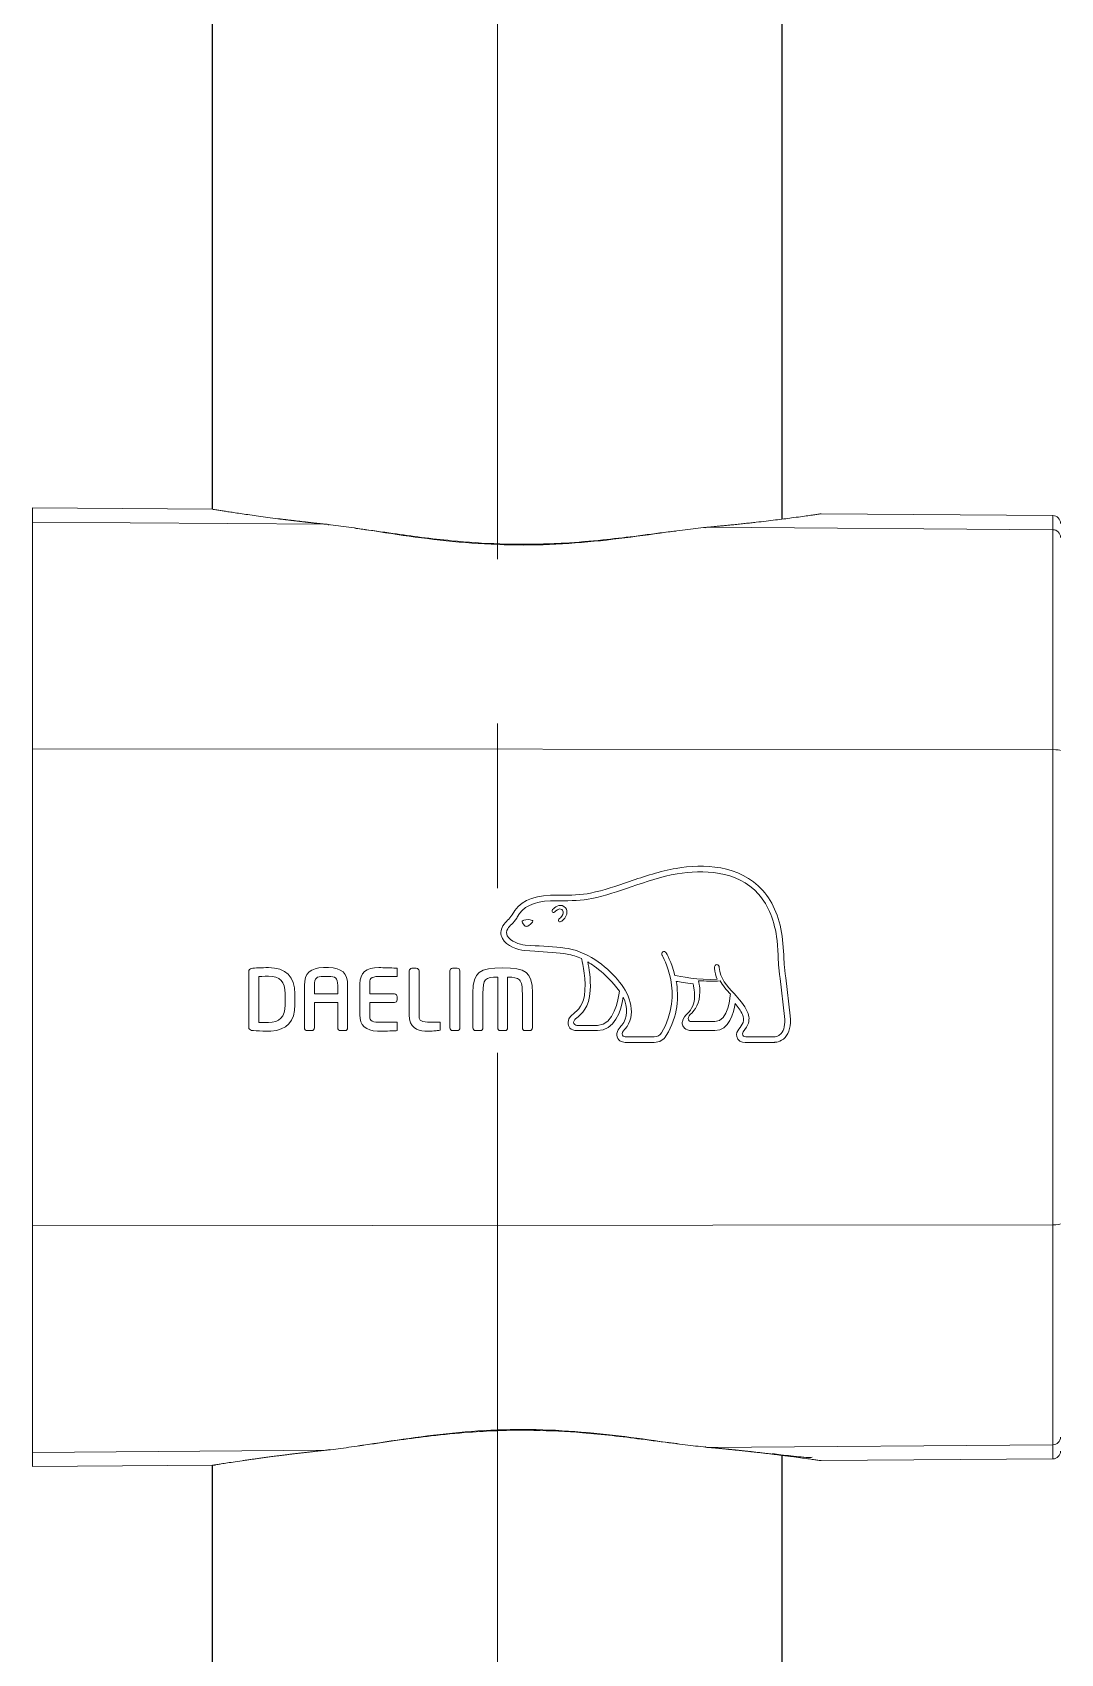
# Model space of a CAD drawing. Extents: x 0 to 3160, y 0 to 2315.
# Drawn here: x 1114.4 to 1154, y 790.5 to 853.1 of the extents above; entities that cross this region are included whole.
import ezdxf

# ---------------------------------------------------------------- set-up
doc = ezdxf.new("R2010")
doc.units = 0
doc.header["$LTSCALE"] = 4
doc.header["$MEASUREMENT"] = 0
doc.linetypes.add('CENTER2', pattern=[28.575, 19.05, -3.175, 3.175, -3.175])
doc.layers.add('1', color=7, linetype='CONTINUOUS', true_color=0xffffff)
doc.layers.add('Cneter', color=1, linetype='CENTER2', lineweight=13)
doc.layers.add('DEF_LAYER_ASSEM_MEMBER', color=7, linetype='CONTINUOUS')
doc.layers.add('Layer 1', color=7, linetype='CONTINUOUS')

msp = doc.modelspace()

# ---------------------------------------------------------------- linework, layer by layer
at = {"layer": '1', "color": 7, "linetype": 'Continuous', "lineweight": 18}
for p, q in [((1121.304, 834.701), (1114.352, 834.753)), ((1153.752, 834.455), (1144.802, 834.523)), ((1114.352, 797.758), (1121.304, 797.81)), ((1144.802, 797.988), (1153.752, 798.056))]:
    msp.add_line(p, q, dxfattribs=at)
at = {"layer": '1', "color": 7, "linetype": 'Continuous', "lineweight": 13}
for p, q in [((1114.352, 834.753), (1114.352, 834.208)), ((1125.664, 834.123), (1114.352, 834.208)), ((1114.352, 834.208), (1114.352, 825.461)), ((1153.752, 833.912), (1140.458, 834.012)), ((1153.752, 834.455), (1153.752, 833.912)), ((1153.752, 833.912), (1153.752, 825.425)), ((1153.752, 825.425), (1114.352, 825.461)), ((1114.352, 825.461), (1114.352, 807.05)), ((1153.752, 825.425), (1153.752, 807.085)), ((1153.752, 807.085), (1114.352, 807.05)), ((1114.352, 807.05), (1114.352, 798.303)), ((1153.752, 807.085), (1153.752, 798.599)), ((1114.352, 798.303), (1125.664, 798.388)), ((1114.352, 797.758), (1114.352, 798.303)), ((1140.458, 798.499), (1153.752, 798.599)), ((1153.752, 798.056), (1153.752, 798.599))]:
    msp.add_line(p, q, dxfattribs=at)
at = {"layer": '1', "color": 7, "linetype": 'Continuous', "lineweight": 18}
for centre, start, end in [((1153.749, 834.155), 0, 89.56667), ((1153.749, 798.356), 270.43333, 0)]:
    msp.add_arc(centre, 0.3, start, end, dxfattribs=at)
for centre, major_axis, ratio, start_param, end_param in [((1125.66, 833.626), (0.052, 0.497), 0.626805, 5.968865, 6.435324), ((1140.455, 833.515), (0.044, -0.498), 0.628734, 2.989147, 3.431503), ((1125.66, 798.885), (0.052, -0.497), 0.626805, 6.131047, 6.598723), ((1140.455, 798.996), (-0.044, -0.498), 0.628734, 5.97022, 6.435631)]:
    msp.add_ellipse(centre, major_axis=major_axis, ratio=ratio, start_param=start_param, end_param=end_param, dxfattribs=at)
at = {"layer": '1', "color": 7, "linetype": 'Continuous', "lineweight": 13}
for centre, major_axis, ratio, start_param, end_param in [((1153.749, 833.614), (0.3, 0), 0.993003, 0, 1.563233), ((1153.749, 825.39), (0.3, 0), 0.118089, 0, 1.563233), ((1153.749, 807.121), (0.3, 0), 0.118089, 4.719952, 6.283185), ((1153.749, 798.897), (-0.3, 0), 0.993003, 1.578359, 3.141593)]:
    msp.add_ellipse(centre, major_axis=major_axis, ratio=ratio, start_param=start_param, end_param=end_param, dxfattribs=at)
for points, knots in [([(1125.664, 834.123), (1125.649, 834.124), (1125.62, 834.127), (1125.576, 834.132), (1125.532, 834.137), (1125.489, 834.141), (1125.445, 834.146), (1125.402, 834.151), (1125.359, 834.155), (1125.316, 834.16), (1125.274, 834.164), (1125.231, 834.169), (1125.189, 834.174), (1125.147, 834.178), (1125.105, 834.183), (1125.064, 834.188), (1125.022, 834.192), (1124.981, 834.197), (1124.94, 834.202), (1124.899, 834.206), (1124.858, 834.211), (1124.818, 834.216), (1124.778, 834.22), (1124.738, 834.225), (1124.698, 834.23), (1124.658, 834.234), (1124.618, 834.239), (1124.579, 834.244), (1124.54, 834.248), (1124.501, 834.253), (1124.462, 834.258), (1124.424, 834.262), (1124.386, 834.267), (1124.347, 834.271), (1124.309, 834.276), (1124.272, 834.281), (1124.234, 834.285), (1124.197, 834.29), (1124.16, 834.294), (1124.123, 834.299), (1124.086, 834.304), (1124.049, 834.308), (1124.013, 834.313), (1123.977, 834.317), (1123.941, 834.322), (1123.905, 834.326), (1123.869, 834.331), (1123.71, 834.351), (1123.437, 834.387), (1123.076, 834.436), (1122.745, 834.482), (1122.447, 834.525), (1122.181, 834.565), (1121.949, 834.599), (1121.752, 834.63), (1121.571, 834.658), (1121.423, 834.681), (1121.325, 834.697), (1121.303, 834.701), (1121.303, 834.701), (1121.303, 834.701)], [0, 0, 0, 0, 0.005431, 0.01086, 0.016286, 0.02171, 0.027132, 0.032552, 0.03797, 0.043386, 0.0488, 0.054214, 0.059625, 0.065036, 0.070445, 0.075854, 0.081261, 0.086668, 0.092074, 0.09748, 0.102885, 0.10829, 0.113695, 0.1191, 0.124505, 0.129911, 0.135316, 0.140723, 0.14613, 0.151537, 0.156946, 0.162355, 0.167766, 0.173178, 0.178591, 0.184006, 0.189422, 0.194841, 0.200261, 0.205683, 0.211107, 0.216533, 0.221962, 0.227393, 0.232827, 0.238264, 0.243704, 0.249146, 0.311796, 0.374259, 0.436725, 0.499386, 0.561894, 0.6242, 0.686494, 0.748965, 0.832367, 0.915531, 0.99891, 1, 1, 1, 1]), ([(1144.803, 834.523), (1144.803, 834.523), (1144.782, 834.52), (1144.686, 834.506), (1144.525, 834.483), (1144.302, 834.451), (1144.018, 834.412), (1143.702, 834.37), (1143.373, 834.327), (1143.045, 834.286), (1142.686, 834.243), (1142.362, 834.205), (1142.088, 834.175), (1141.876, 834.152), (1141.657, 834.128), (1141.481, 834.11), (1141.353, 834.097), (1141.275, 834.089), (1141.196, 834.081), (1141.117, 834.073), (1141.037, 834.066), (1140.956, 834.058), (1140.875, 834.05), (1140.793, 834.042), (1140.71, 834.035), (1140.627, 834.027), (1140.543, 834.019), (1140.487, 834.014), (1140.458, 834.012)], [0, 0, 0, 0, 0.082577, 0.166025, 0.249714, 0.333017, 0.41611, 0.499443, 0.562006, 0.624371, 0.686729, 0.749269, 0.780481, 0.811696, 0.842938, 0.874231, 0.884745, 0.895251, 0.905748, 0.916237, 0.926721, 0.937198, 0.947672, 0.958141, 0.968608, 0.979072, 0.989536, 1, 1, 1, 1]), ([(1140.458, 834.012), (1140.195, 833.984), (1139.668, 833.928), (1138.534, 833.773), (1137.019, 833.559), (1135.076, 833.359), (1133.065, 833.294), (1131.053, 833.391), (1129.111, 833.62), (1127.595, 833.855), (1126.459, 834.027), (1125.929, 834.091), (1125.664, 834.123)], [0, 0, 0, 0, 0.063175, 0.126226, 0.25142, 0.375668, 0.499611, 0.623503, 0.748148, 0.873219, 0.936546, 1, 1, 1, 1]), ([(1125.664, 798.388), (1125.928, 798.42), (1126.455, 798.483), (1127.589, 798.654), (1129.102, 798.89), (1131.042, 799.119), (1133.052, 799.217), (1135.065, 799.152), (1137.01, 798.953), (1138.527, 798.739), (1139.664, 798.583), (1140.193, 798.527), (1140.458, 798.499)], [0, 0, 0, 0, 0.063164, 0.126206, 0.251396, 0.375672, 0.499611, 0.623503, 0.748113, 0.873205, 0.936538, 1, 1, 1, 1]), ([(1121.303, 797.81), (1121.303, 797.81), (1121.303, 797.81), (1121.316, 797.812), (1121.371, 797.821), (1121.462, 797.836), (1121.603, 797.858), (1121.809, 797.89), (1122.095, 797.934), (1122.37, 797.974), (1122.596, 798.007), (1122.749, 798.029), (1122.911, 798.052), (1123.08, 798.075), (1123.257, 798.099), (1123.442, 798.124), (1123.633, 798.149), (1123.788, 798.169), (1123.902, 798.184), (1123.971, 798.193), (1124.04, 798.201), (1124.11, 798.21), (1124.181, 798.219), (1124.253, 798.228), (1124.325, 798.237), (1124.398, 798.246), (1124.472, 798.254), (1124.546, 798.263), (1124.622, 798.272), (1124.698, 798.281), (1124.774, 798.29), (1124.851, 798.299), (1124.93, 798.308), (1125.008, 798.317), (1125.088, 798.326), (1125.168, 798.335), (1125.249, 798.344), (1125.331, 798.353), (1125.413, 798.361), (1125.496, 798.37), (1125.58, 798.379), (1125.636, 798.385), (1125.664, 798.388)], [0, 0, 0, 0, 0.000586, 0.06288, 0.125182, 0.187921, 0.250675, 0.333949, 0.417024, 0.50035, 0.53168, 0.562988, 0.594298, 0.625634, 0.656922, 0.688186, 0.719448, 0.750733, 0.761167, 0.77159, 0.782003, 0.792407, 0.802804, 0.813193, 0.823576, 0.833954, 0.844328, 0.854698, 0.865065, 0.875431, 0.885796, 0.89616, 0.906526, 0.916893, 0.927263, 0.937636, 0.948014, 0.958397, 0.968787, 0.979183, 0.989587, 1, 1, 1, 1]), ([(1140.458, 798.499), (1140.473, 798.498), (1140.502, 798.495), (1140.546, 798.491), (1140.59, 798.487), (1140.633, 798.483), (1140.677, 798.479), (1140.72, 798.475), (1140.762, 798.471), (1140.805, 798.467), (1140.848, 798.463), (1140.89, 798.459), (1140.932, 798.455), (1140.974, 798.451), (1141.016, 798.447), (1141.057, 798.443), (1141.098, 798.439), (1141.14, 798.435), (1141.18, 798.431), (1141.221, 798.427), (1141.262, 798.423), (1141.302, 798.419), (1141.342, 798.415), (1141.382, 798.411), (1141.422, 798.407), (1141.461, 798.403), (1141.501, 798.399), (1141.54, 798.395), (1141.579, 798.391), (1141.618, 798.387), (1141.656, 798.383), (1141.695, 798.379), (1141.733, 798.374), (1141.771, 798.37), (1141.809, 798.366), (1141.846, 798.362), (1141.884, 798.358), (1141.921, 798.354), (1141.958, 798.35), (1141.995, 798.346), (1142.032, 798.342), (1142.068, 798.338), (1142.104, 798.334), (1142.141, 798.33), (1142.176, 798.326), (1142.212, 798.322), (1142.248, 798.318), (1142.339, 798.308), (1142.483, 798.291), (1142.674, 798.269), (1142.857, 798.247), (1143.034, 798.226), (1143.203, 798.205), (1143.363, 798.184), (1143.516, 798.165), (1143.741, 798.136), (1144.014, 798.099), (1144.299, 798.06), (1144.523, 798.028), (1144.684, 798.005), (1144.781, 797.991), (1144.803, 797.988), (1144.803, 797.988), (1144.803, 797.988)], [0, 0, 0, 0, 0.005431, 0.01086, 0.016286, 0.02171, 0.027132, 0.032552, 0.03797, 0.043387, 0.048802, 0.054215, 0.059627, 0.065038, 0.070447, 0.075856, 0.081264, 0.086671, 0.092078, 0.097484, 0.102889, 0.108295, 0.1137, 0.119105, 0.124511, 0.129917, 0.135323, 0.14073, 0.146137, 0.151545, 0.156954, 0.162364, 0.167776, 0.173188, 0.178602, 0.184018, 0.189435, 0.194854, 0.200274, 0.205697, 0.211122, 0.216549, 0.221979, 0.227411, 0.232846, 0.238283, 0.243724, 0.249167, 0.280432, 0.311678, 0.34293, 0.374209, 0.405529, 0.436828, 0.468128, 0.499454, 0.582729, 0.665768, 0.749023, 0.832434, 0.915611, 0.999008, 1, 1, 1, 1])]:
    msp.add_open_spline(points, degree=3, knots=knots, dxfattribs=at)
at = {"layer": '1', "color": 7, "linetype": 'Continuous', "lineweight": 18}
for points, knots in [([(1144.803, 834.523), (1144.772, 834.523), (1144.728, 834.519), (1144.685, 834.51), (1144.672, 834.506)], [0, 0, 0, 0, 0.690849, 1, 1, 1, 1]), ([(1139.193, 833.86), (1139.097, 833.848), (1138.578, 833.786), (1137.651, 833.661), (1136.312, 833.504), (1135.047, 833.396), (1133.713, 833.342), (1132.24, 833.352), (1130.344, 833.484), (1128.558, 833.718), (1127.338, 833.904), (1126.878, 833.959), (1126.794, 833.969)], [0, 0, 0, 0, 0.026037, 0.140192, 0.238096, 0.352541, 0.436015, 0.543434, 0.687077, 0.869956, 0.975914, 1, 1, 1, 1]), ([(1126.94, 798.56), (1127.032, 798.572), (1127.547, 798.641), (1128.469, 798.779), (1129.807, 798.955), (1131.071, 799.083), (1132.404, 799.158), (1133.877, 799.172), (1135.775, 799.07), (1137.562, 798.863), (1138.767, 798.696), (1139.211, 798.649), (1139.279, 798.642)], [0, 0, 0, 0, 0.02512, 0.139908, 0.238386, 0.353523, 0.437469, 0.545493, 0.689903, 0.873786, 0.980347, 1, 1, 1, 1]), ([(1142.915, 798.257), (1143.031, 798.243), (1143.292, 798.211), (1143.685, 798.165), (1144.088, 798.123), (1144.371, 798.103), (1144.445, 798.111), (1144.452, 798.12)], [0, 0, 0, 0, 0.114622, 0.27496, 0.489642, 0.760523, 1, 1, 1, 1]), ([(1121.303, 797.81), (1121.334, 797.811), (1121.378, 797.815), (1121.421, 797.825), (1121.434, 797.829)], [0, 0, 0, 0, 0.687845, 1, 1, 1, 1])]:
    msp.add_open_spline(points, degree=3, knots=knots, dxfattribs=at)
at = {"layer": 'Cneter', "lineweight": 5, "ltscale": 0.5}
msp.add_line((1132.304, 547.027), (1132.304, 1078.455), dxfattribs=at)
at = {"layer": 'DEF_LAYER_ASSEM_MEMBER', "color": 7, "linetype": 'Continuous'}
for p, q in [((1121.304, 834.7), (1121.304, 1036.517)), ((1143.304, 834.319), (1143.304, 976.736)), ((1121.304, 664.117), (1121.304, 797.81)), ((1143.304, 663.779), (1143.304, 798.192))]:
    msp.add_line(p, q, dxfattribs=at)
at = {"layer": 'Layer 1', "lineweight": 18}
for points, knots in [([(1143.607, 815.147), (1143.607, 815.147), (1143.438, 816.62), (1143.438, 816.62), (1143.377, 817.046), (1143.368, 817.277), (1143.358, 817.502), (1143.358, 817.502), (1143.316, 818.084), (1143.316, 818.084), (1143.229, 818.877), (1142.972, 819.517), (1142.553, 819.986), (1141.65, 821.002), (1140.237, 821.013), (1139.211, 820.843), (1138.586, 820.74), (1137.982, 820.534), (1137.399, 820.335), (1136.912, 820.168), (1136.409, 819.996), (1135.902, 819.888), (1135.55, 819.813), (1135.11, 819.811), (1134.722, 819.809), (1134.722, 819.809), (1134.351, 819.804), (1134.351, 819.804), (1133.62, 819.785), (1133.122, 819.533), (1132.872, 819.053), (1132.872, 819.053), (1132.861, 819.032), (1132.861, 819.032), (1132.82, 818.961), (1132.762, 818.902), (1132.701, 818.841), (1132.637, 818.776), (1132.57, 818.709), (1132.519, 818.622), (1132.423, 818.458), (1132.416, 818.291), (1132.497, 818.138), (1132.652, 817.846), (1133.094, 817.688), (1133.358, 817.669), (1133.358, 817.669), (1133.748, 817.645), (1133.748, 817.645), (1134.167, 817.621), (1134.687, 817.591), (1134.994, 817.536), (1135.191, 817.501), (1135.379, 817.439), (1135.555, 817.359), (1135.561, 817.342), (1135.717, 816.771), (1135.686, 816.141), (1135.657, 815.568), (1135.408, 815.368), (1135.225, 815.222), (1135.223, 815.221), (1135.045, 815.081), (1135.033, 814.912), (1135.025, 814.82), (1135.051, 814.737), (1135.106, 814.679), (1135.166, 814.614), (1135.257, 814.582), (1135.375, 814.582), (1135.375, 814.582), (1136.168, 814.582), (1136.168, 814.582), (1136.817, 814.582), (1137.094, 815.34), (1137.162, 815.87), (1137.351, 815.491), (1137.348, 815.063), (1137.105, 814.791), (1137.105, 814.791), (1136.894, 814.595), (1136.915, 814.406), (1136.938, 814.208), (1137.103, 814.13), (1137.235, 814.13), (1137.235, 814.13), (1138.362, 814.13), (1138.362, 814.13), (1138.563, 814.13), (1138.724, 814.221), (1138.827, 814.392), (1139.285, 815.152), (1139.311, 815.901), (1139.209, 816.482), (1139.347, 816.455), (1139.581, 816.414), (1139.862, 816.384), (1139.876, 816.302), (1139.906, 816.126), (1139.906, 816.125), (1139.913, 816.059), (1139.917, 815.998), (1139.917, 815.941), (1139.917, 815.502), (1139.721, 815.313), (1139.609, 815.207), (1139.608, 815.206), (1139.46, 815.055), (1139.445, 814.929), (1139.445, 814.929), (1139.412, 814.799), (1139.523, 814.683), (1139.586, 814.617), (1139.685, 814.582), (1139.82, 814.582), (1139.82, 814.582), (1140.697, 814.582), (1140.697, 814.582), (1141.256, 814.582), (1141.429, 815.274), (1141.485, 815.63), (1141.585, 815.505), (1141.697, 815.351), (1141.765, 815.207), (1141.812, 815.109), (1141.82, 814.999), (1141.788, 814.895), (1141.731, 814.709), (1141.494, 814.577), (1141.543, 814.354), (1141.581, 814.183), (1141.726, 814.13), (1141.873, 814.13), (1141.873, 814.13), (1143, 814.13), (1143, 814.13), (1143.008, 814.13), (1143.236, 814.127), (1143.414, 814.32), (1143.581, 814.501), (1143.646, 814.771), (1143.607, 815.147)], [0, 0, 0, 0, 1, 1, 1, 2, 2, 2, 3, 3, 3, 4, 4, 4, 5, 5, 5, 6, 6, 6, 7, 7, 7, 8, 8, 8, 9, 9, 9, 10, 10, 10, 11, 11, 11, 12, 12, 12, 13, 13, 13, 14, 14, 14, 15, 15, 15, 16, 16, 16, 17, 17, 17, 18, 18, 18, 19, 19, 19, 20, 20, 20, 21, 21, 21, 22, 22, 22, 23, 23, 23, 24, 24, 24, 25, 25, 25, 26, 26, 26, 27, 27, 27, 28, 28, 28, 29, 29, 29, 30, 30, 30, 31, 31, 31, 32, 32, 32, 33, 33, 33, 34, 34, 34, 35, 35, 35, 36, 36, 36, 37, 37, 37, 38, 38, 38, 39, 39, 39, 40, 40, 40, 41, 41, 41, 42, 42, 42, 43, 43, 43, 44, 44, 44, 45, 45, 45, 46, 46, 46, 47, 47, 47, 47]), ([(1143.258, 814.469), (1143.147, 814.347), (1143.008, 814.345), (1143.001, 814.345), (1143.001, 814.345), (1141.894, 814.345), (1141.894, 814.345), (1141.826, 814.345), (1141.773, 814.373), (1141.773, 814.452), (1141.774, 814.568), (1141.924, 814.663), (1141.979, 814.813), (1142.037, 814.972), (1142.034, 815.145), (1141.961, 815.3), (1141.831, 815.577), (1141.635, 815.797), (1141.446, 816.008), (1141.177, 816.31), (1140.89, 816.6), (1140.868, 817.013), (1140.864, 817.072), (1140.84, 817.13), (1140.78, 817.128), (1140.72, 817.124), (1140.68, 817.072), (1140.685, 816.996), (1140.697, 816.836), (1140.736, 816.694), (1140.792, 816.563), (1140.064, 816.531), (1139.333, 816.675), (1139.16, 816.712), (1139.032, 817.233), (1138.822, 817.571), (1138.818, 817.578), (1138.787, 817.63), (1138.732, 817.647), (1138.69, 817.622), (1138.647, 817.596), (1138.638, 817.535), (1138.668, 817.484), (1138.678, 817.469), (1139.543, 815.998), (1138.641, 814.503), (1138.577, 814.395), (1138.487, 814.345), (1138.362, 814.345), (1138.362, 814.345), (1137.239, 814.345), (1137.239, 814.345), (1137.192, 814.345), (1137.123, 814.377), (1137.123, 814.453), (1137.123, 814.531), (1137.233, 814.648), (1137.233, 814.648), (1137.685, 815.151), (1137.455, 815.939), (1137.02, 816.458), (1136.599, 816.96), (1135.912, 817.592), (1135.032, 817.748), (1134.713, 817.805), (1134.185, 817.835), (1133.76, 817.86), (1133.76, 817.86), (1133.373, 817.883), (1133.373, 817.883), (1133.157, 817.899), (1132.798, 818.031), (1132.688, 818.239), (1132.642, 818.325), (1132.648, 818.415), (1132.706, 818.513), (1132.743, 818.577), (1132.798, 818.632), (1132.856, 818.69), (1132.924, 818.759), (1132.994, 818.829), (1133.049, 818.925), (1133.049, 818.925), (1133.065, 818.954), (1133.065, 818.954), (1133.276, 819.358), (1133.71, 819.571), (1134.358, 819.589), (1134.358, 819.589), (1134.722, 819.593), (1134.722, 819.593), (1135.121, 819.595), (1135.574, 819.598), (1135.948, 819.677), (1136.468, 819.789), (1136.977, 819.962), (1137.469, 820.131), (1138.045, 820.328), (1138.639, 820.531), (1139.247, 820.631), (1140.219, 820.792), (1141.552, 820.785), (1142.391, 819.843), (1142.779, 819.407), (1143.018, 818.808), (1143.1, 818.06), (1143.1, 818.06), (1143.141, 817.492), (1143.141, 817.492), (1143.151, 817.263), (1143.162, 817.026), (1143.222, 816.59), (1143.222, 816.59), (1143.391, 815.125), (1143.391, 815.125), (1143.423, 814.82), (1143.377, 814.6), (1143.258, 814.469)], [0, 0, 0, 0, 1, 1, 1, 2, 2, 2, 3, 3, 3, 4, 4, 4, 5, 5, 5, 6, 6, 6, 7, 7, 7, 8, 8, 8, 9, 9, 9, 10, 10, 10, 11, 11, 11, 12, 12, 12, 13, 13, 13, 14, 14, 14, 15, 15, 15, 16, 16, 16, 17, 17, 17, 18, 18, 18, 19, 19, 19, 20, 20, 20, 21, 21, 21, 22, 22, 22, 23, 23, 23, 24, 24, 24, 25, 25, 25, 26, 26, 26, 27, 27, 27, 28, 28, 28, 29, 29, 29, 30, 30, 30, 31, 31, 31, 32, 32, 32, 33, 33, 33, 34, 34, 34, 35, 35, 35, 36, 36, 36, 37, 37, 37, 38, 38, 38, 39, 39, 39, 39]), ([(1134.433, 819.252), (1134.408, 819.225), (1134.406, 819.18), (1134.433, 819.157), (1134.458, 819.134), (1134.502, 819.14), (1134.527, 819.167), (1134.539, 819.18), (1134.674, 819.34), (1134.79, 819.258), (1134.833, 819.228), (1134.85, 819.185), (1134.844, 819.129), (1134.834, 819.039), (1134.756, 818.937), (1134.703, 818.903), (1134.671, 818.884), (1134.652, 818.845), (1134.666, 818.813), (1134.68, 818.78), (1134.721, 818.771), (1134.754, 818.787), (1134.851, 818.833), (1134.974, 818.988), (1134.99, 819.133), (1135.001, 819.234), (1134.956, 819.316), (1134.875, 819.372), (1134.702, 819.495), (1134.505, 819.33), (1134.433, 819.252)], [0, 0, 0, 0, 1, 1, 1, 2, 2, 2, 3, 3, 3, 4, 4, 4, 5, 5, 5, 6, 6, 6, 7, 7, 7, 8, 8, 8, 9, 9, 9, 10, 10, 10, 10]), ([(1133.295, 818.834), (1133.295, 818.834), (1133.46, 818.908), (1133.663, 818.83), (1133.663, 818.83), (1133.688, 818.819), (1133.654, 818.773), (1133.556, 818.641), (1133.459, 818.611), (1133.459, 818.611), (1133.459, 818.611), (1133.388, 818.586), (1133.348, 818.634), (1133.267, 818.729), (1133.265, 818.784), (1133.265, 818.784), (1133.265, 818.784), (1133.257, 818.824), (1133.295, 818.834)], [0, 0, 0, 0, 1, 1, 1, 2, 2, 2, 3, 3, 3, 4, 4, 4, 5, 5, 5, 6, 6, 6, 6]), ([(1124.487, 815.576), (1124.487, 815.576), (1124.487, 815.999), (1124.487, 815.999), (1124.487, 816.662), (1124.133, 817.012), (1123.462, 817.012), (1123.225, 817.012), (1122.912, 816.998), (1122.81, 816.982), (1122.749, 816.971), (1122.705, 816.924), (1122.705, 816.86), (1122.705, 816.86), (1122.705, 814.716), (1122.705, 814.716), (1122.705, 814.648), (1122.749, 814.604), (1122.813, 814.59), (1122.883, 814.581), (1123.065, 814.57), (1123.251, 814.565), (1123.251, 814.565), (1123.558, 814.565), (1123.558, 814.565), (1124.166, 814.598), (1124.487, 814.946), (1124.487, 815.576)], [0, 0, 0, 0, 1, 1, 1, 2, 2, 2, 3, 3, 3, 4, 4, 4, 5, 5, 5, 6, 6, 6, 7, 7, 7, 8, 8, 8, 9, 9, 9, 9]), ([(1126.242, 814.582), (1126.242, 814.582), (1126.418, 814.582), (1126.418, 814.582), (1126.481, 814.582), (1126.522, 814.639), (1126.522, 814.689), (1126.522, 814.689), (1126.522, 816.322), (1126.522, 816.322), (1126.522, 816.8), (1126.293, 817.012), (1125.781, 817.012), (1125.781, 817.012), (1125.594, 817.012), (1125.594, 817.012), (1125.083, 817.012), (1124.854, 816.8), (1124.854, 816.322), (1124.854, 816.322), (1124.854, 814.689), (1124.854, 814.689), (1124.854, 814.631), (1124.902, 814.582), (1124.955, 814.582), (1124.955, 814.582), (1125.135, 814.582), (1125.135, 814.582), (1125.198, 814.582), (1125.237, 814.638), (1125.237, 814.689), (1125.237, 814.689), (1125.237, 815.629), (1125.237, 815.666), (1125.237, 815.666), (1126.14, 815.666), (1126.14, 815.666), (1126.14, 815.629), (1126.14, 814.689), (1126.14, 814.689), (1126.14, 814.629), (1126.185, 814.582), (1126.242, 814.582)], [0, 0, 0, 0, 1, 1, 1, 2, 2, 2, 3, 3, 3, 4, 4, 4, 5, 5, 5, 6, 6, 6, 7, 7, 7, 8, 8, 8, 9, 9, 9, 10, 10, 10, 11, 11, 11, 12, 12, 12, 13, 13, 13, 14, 14, 14, 14]), ([(1128.422, 814.581), (1128.422, 814.581), (1128.438, 814.582), (1128.438, 814.582), (1128.438, 814.582), (1128.438, 814.908), (1128.438, 814.908), (1128.438, 814.908), (1127.733, 814.908), (1127.733, 814.908), (1127.379, 814.908), (1127.379, 815.005), (1127.379, 815.186), (1127.379, 815.186), (1127.379, 815.632), (1127.379, 815.669), (1127.415, 815.669), (1128.327, 815.669), (1128.327, 815.669), (1128.387, 815.669), (1128.436, 815.712), (1128.436, 815.771), (1128.436, 815.771), (1128.436, 815.891), (1128.436, 815.891), (1128.436, 815.951), (1128.387, 815.999), (1128.327, 815.999), (1128.327, 815.999), (1127.415, 815.999), (1127.379, 815.999), (1127.379, 816.031), (1127.379, 816.389), (1127.379, 816.389), (1127.379, 816.569), (1127.379, 816.669), (1127.733, 816.669), (1127.733, 816.669), (1128.438, 816.666), (1128.438, 816.666), (1128.438, 816.666), (1128.438, 816.986), (1128.438, 816.986), (1128.438, 816.986), (1128.363, 816.994), (1128.363, 816.994), (1128.224, 817.006), (1127.906, 817.012), (1127.731, 817.012), (1127.235, 817.012), (1126.995, 816.808), (1126.995, 816.389), (1126.995, 816.389), (1126.995, 815.186), (1126.995, 815.186), (1126.995, 814.783), (1127.218, 814.582), (1127.672, 814.565), (1127.672, 814.565), (1128.061, 814.565), (1128.061, 814.565), (1128.186, 814.568), (1128.3, 814.572), (1128.364, 814.577), (1128.362, 814.577), (1128.422, 814.581), (1128.422, 814.581)], [0, 0, 0, 0, 1, 1, 1, 2, 2, 2, 3, 3, 3, 4, 4, 4, 5, 5, 5, 6, 6, 6, 7, 7, 7, 8, 8, 8, 9, 9, 9, 10, 10, 10, 11, 11, 11, 12, 12, 12, 13, 13, 13, 14, 14, 14, 15, 15, 15, 16, 16, 16, 17, 17, 17, 18, 18, 18, 19, 19, 19, 20, 20, 20, 21, 21, 21, 22, 22, 22, 22]), ([(1130.022, 814.588), (1130.021, 814.588), (1130.076, 814.598), (1130.076, 814.598), (1130.076, 814.598), (1130.093, 814.601), (1130.093, 814.601), (1130.093, 814.601), (1130.093, 814.908), (1130.093, 814.908), (1130.093, 814.908), (1129.609, 814.908), (1129.609, 814.908), (1129.281, 814.908), (1129.281, 815.029), (1129.281, 815.15), (1129.281, 815.15), (1129.281, 816.884), (1129.281, 816.884), (1129.281, 816.942), (1129.231, 816.991), (1129.173, 816.991), (1129.173, 816.991), (1129.007, 816.991), (1129.007, 816.991), (1128.948, 816.991), (1128.898, 816.942), (1128.898, 816.884), (1128.898, 816.884), (1128.898, 815.186), (1128.898, 815.186), (1128.898, 814.691), (1129.199, 814.583), (1129.498, 814.565), (1129.498, 814.565), (1129.79, 814.565), (1129.79, 814.565), (1129.887, 814.569), (1129.932, 814.576), (1129.98, 814.582), (1129.98, 814.582), (1130.022, 814.588), (1130.022, 814.588)], [0, 0, 0, 0, 1, 1, 1, 2, 2, 2, 3, 3, 3, 4, 4, 4, 5, 5, 5, 6, 6, 6, 7, 7, 7, 8, 8, 8, 9, 9, 9, 10, 10, 10, 11, 11, 11, 12, 12, 12, 13, 13, 13, 14, 14, 14, 14]), ([(1130.575, 816.991), (1130.511, 816.991), (1130.473, 816.938), (1130.473, 816.887), (1130.473, 816.887), (1130.473, 814.689), (1130.473, 814.689), (1130.473, 814.629), (1130.519, 814.582), (1130.575, 814.582), (1130.575, 814.582), (1130.753, 814.582), (1130.753, 814.582), (1130.817, 814.582), (1130.855, 814.638), (1130.855, 814.689), (1130.855, 814.689), (1130.855, 816.887), (1130.855, 816.887), (1130.855, 816.944), (1130.81, 816.991), (1130.753, 816.991), (1130.753, 816.991), (1130.575, 816.991), (1130.575, 816.991)], [0, 0, 0, 0, 1, 1, 1, 2, 2, 2, 3, 3, 3, 4, 4, 4, 5, 5, 5, 6, 6, 6, 7, 7, 7, 8, 8, 8, 8]), ([(1133.371, 814.582), (1133.371, 814.582), (1133.553, 814.582), (1133.553, 814.582), (1133.615, 814.582), (1133.655, 814.64), (1133.655, 814.689), (1133.655, 814.689), (1133.655, 816.04), (1133.655, 816.04), (1133.655, 816.862), (1133.384, 817.001), (1132.51, 817.001), (1131.633, 817.001), (1131.362, 816.862), (1131.362, 816.04), (1131.362, 816.04), (1131.362, 814.689), (1131.362, 814.689), (1131.362, 814.629), (1131.407, 814.582), (1131.464, 814.582), (1131.464, 814.582), (1131.644, 814.582), (1131.644, 814.582), (1131.709, 814.582), (1131.747, 814.638), (1131.747, 814.689), (1131.747, 814.689), (1131.747, 816.01), (1131.747, 816.01), (1131.747, 816.59), (1131.826, 816.647), (1132.318, 816.648), (1132.318, 816.613), (1132.318, 814.689), (1132.318, 814.689), (1132.318, 814.626), (1132.361, 814.582), (1132.42, 814.582), (1132.42, 814.582), (1132.597, 814.582), (1132.597, 814.582), (1132.661, 814.582), (1132.699, 814.638), (1132.699, 814.689), (1132.699, 814.689), (1132.699, 816.607), (1132.699, 816.644), (1132.929, 816.643), (1133.075, 816.619), (1133.158, 816.538), (1133.251, 816.446), (1133.268, 816.273), (1133.268, 816.01), (1133.268, 816.01), (1133.268, 814.689), (1133.268, 814.689), (1133.268, 814.631), (1133.315, 814.582), (1133.371, 814.582)], [0, 0, 0, 0, 1, 1, 1, 2, 2, 2, 3, 3, 3, 4, 4, 4, 5, 5, 5, 6, 6, 6, 7, 7, 7, 8, 8, 8, 9, 9, 9, 10, 10, 10, 11, 11, 11, 12, 12, 12, 13, 13, 13, 14, 14, 14, 15, 15, 15, 16, 16, 16, 17, 17, 17, 18, 18, 18, 19, 19, 19, 20, 20, 20, 20]), ([(1137.017, 816.103), (1136.979, 815.796), (1136.804, 814.785), (1136.168, 814.785), (1136.168, 814.785), (1135.375, 814.785), (1135.375, 814.785), (1135.314, 814.785), (1135.248, 814.835), (1135.248, 814.909), (1135.248, 814.985), (1135.349, 815.061), (1135.353, 815.065), (1135.554, 815.224), (1135.856, 815.466), (1135.89, 816.131), (1135.912, 816.585), (1135.843, 817.003), (1135.795, 817.233), (1135.795, 817.233), (1136.5, 816.83), (1137.017, 816.103)], [0, 0, 0, 0, 1, 1, 1, 2, 2, 2, 3, 3, 3, 4, 4, 4, 5, 5, 5, 6, 6, 6, 7, 7, 7, 7]), ([(1124.107, 815.576), (1124.107, 815.117), (1123.897, 814.892), (1123.462, 814.892), (1123.462, 814.892), (1123.168, 814.898), (1123.095, 814.9), (1123.095, 814.9), (1123.095, 816.664), (1123.095, 816.664), (1123.244, 816.679), (1123.46, 816.682), (1123.463, 816.682), (1123.908, 816.682), (1124.107, 816.47), (1124.107, 815.999), (1124.107, 815.999), (1124.107, 815.576), (1124.107, 815.576)], [0, 0, 0, 0, 1, 1, 1, 2, 2, 2, 3, 3, 3, 4, 4, 4, 5, 5, 5, 6, 6, 6, 6]), ([(1125.237, 816.002), (1125.237, 816.032), (1125.237, 816.322), (1125.237, 816.322), (1125.237, 816.624), (1125.326, 816.675), (1125.594, 816.675), (1125.594, 816.675), (1125.781, 816.675), (1125.781, 816.675), (1126.05, 816.675), (1126.14, 816.624), (1126.14, 816.322), (1126.14, 816.322), (1126.14, 816.032), (1126.14, 816.002), (1126.14, 816.002), (1125.237, 816.002), (1125.237, 816.002)], [0, 0, 0, 0, 1, 1, 1, 2, 2, 2, 3, 3, 3, 4, 4, 4, 5, 5, 5, 6, 6, 6, 6]), ([(1140.697, 814.928), (1140.697, 814.928), (1139.795, 814.928), (1139.795, 814.928), (1139.725, 814.928), (1139.671, 814.983), (1139.671, 815.053), (1139.671, 815.12), (1139.748, 815.201), (1139.751, 815.204), (1139.938, 815.383), (1140.122, 815.627), (1140.122, 816.08), (1140.122, 816.145), (1140.118, 816.215), (1140.11, 816.291), (1140.11, 816.291), (1140.087, 816.422), (1140.074, 816.509), (1140.322, 816.491), (1140.633, 816.479), (1140.9, 816.497), (1140.999, 816.336), (1141.168, 816.137), (1141.302, 815.986), (1141.301, 815.986), (1141.3, 815.986), (1141.3, 815.987), (1141.299, 815.975), (1141.23, 814.928), (1140.697, 814.928)], [0, 0, 0, 0, 1, 1, 1, 2, 2, 2, 3, 3, 3, 4, 4, 4, 5, 5, 5, 6, 6, 6, 7, 7, 7, 8, 8, 8, 9, 9, 9, 10, 10, 10, 10])]:
    msp.add_open_spline(points, degree=3, knots=knots, dxfattribs=at)

doc.saveas('drawing.dxf')
